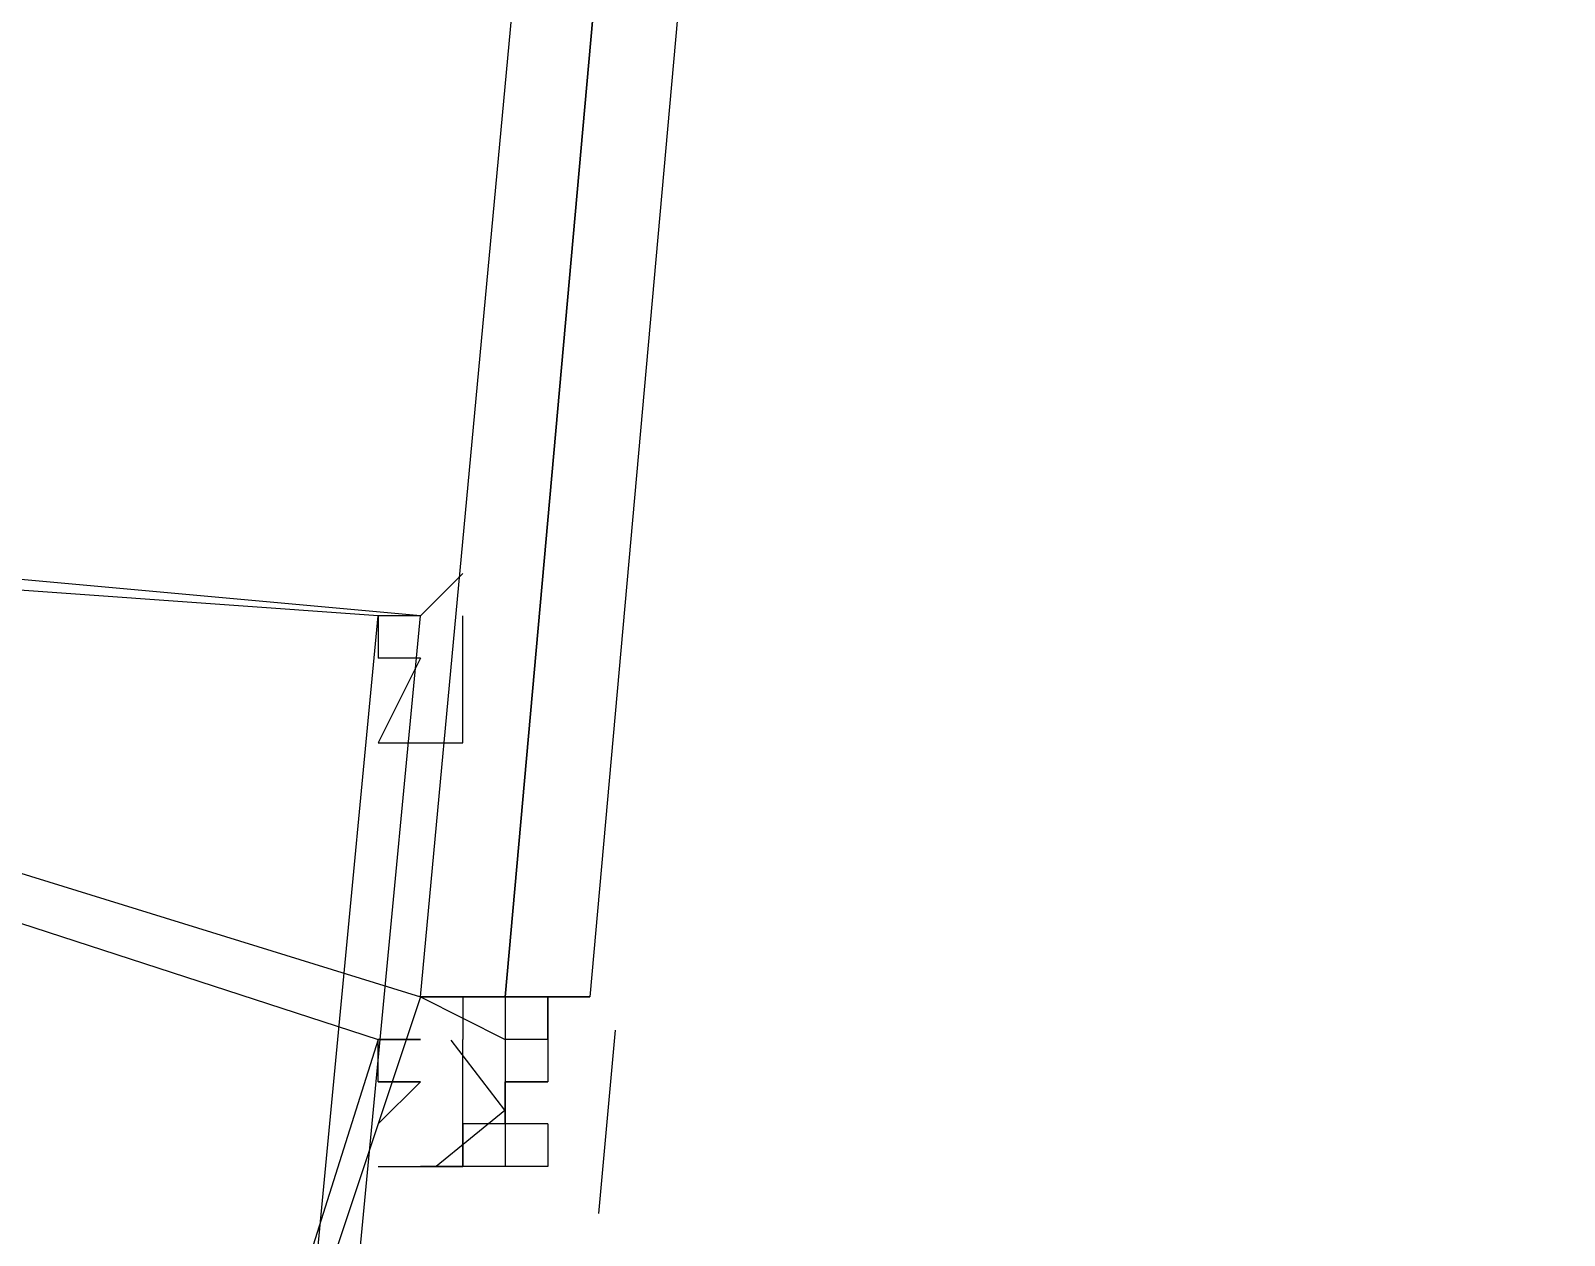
# Model space of a CAD drawing. Header units: feet. Extents: x -84 to 198, y -22 to 181.
# Drawn here: x 123.464 to 123.9467, y 42.6627 to 43.042 of the extents above; entities that cross this region are included whole.
import ezdxf

# ---------------------------------------------------------------- set-up
doc = ezdxf.new("R2010")
doc.units = ezdxf.units.FT
doc.layers.add('A-LINEA', color=7, linetype='CONTINUOUS')

msp = doc.modelspace()

# ---------------------------------------------------------------- linework, layer by layer
at = {"layer": 'A-LINEA'}
for p, q in [((123.5867, 42.7378), (123.5867, 42.7378)), ((123.5867, 42.7378), (123.5867, 42.7378)), ((123.5867, 42.7378), (123.5867, 42.7378)), ((123.5867, 42.7378), (123.5867, 42.7378)), ((123.6, 42.7378), (123.6, 42.7378)), ((123.6, 42.7378), (123.6, 42.7244)), ((123.6, 42.7378), (123.6, 42.7378)), ((123.6, 42.7378), (123.6, 42.7378)), ((123.6, 42.7378), (123.6, 42.7378)), ((123.6, 42.7378), (123.6, 42.7378)), ((123.6, 42.7378), (123.6, 42.7378)), ((123.6, 42.7378), (123.6, 42.7378)), ((123.6, 42.7378), (123.6, 42.7378)), ((123.6, 42.7378), (123.6, 42.7378)), ((123.6, 42.7378), (123.6, 42.7378)), ((123.6, 42.7378), (123.6, 42.7378)), ((123.6, 42.7378), (123.6, 42.7378)), ((123.6, 42.7378), (123.6, 42.7378)), ((123.6133, 42.7378), (123.6, 42.7378)), ((123.6, 42.7378), (123.6, 42.7378)), ((123.6, 42.7378), (123.6, 42.7378)), ((123.6, 42.7378), (123.6, 42.7244)), ((123.6, 42.7378), (123.6, 42.7378)), ((123.6, 42.7378), (123.6, 42.7378)), ((123.6, 42.7378), (123.6, 42.7378)), ((123.6, 42.7378), (123.6, 42.7378)), ((123.6, 42.7378), (123.6, 42.7378)), ((123.6, 42.7378), (123.6, 42.7378)), ((123.6, 42.7378), (123.6, 42.7378)), ((123.6, 42.7378), (123.6, 42.7378)), ((123.6, 42.7378), (123.6, 42.7378)), ((123.6, 42.7378), (123.6, 42.7378)), ((123.6, 42.7378), (123.6, 42.7378)), ((123.6, 42.7378), (123.6, 42.7378)), ((123.6133, 42.7378), (123.6, 42.7378)), ((123.6, 42.7378), (123.6, 42.7378)), ((123.6133, 42.7378), (123.6133, 42.7378)), ((123.6133, 42.7378), (123.6133, 42.7244)), ((123.6133, 42.7378), (123.6133, 42.7378)), ((123.6133, 42.7378), (123.6133, 42.7378)), ((123.6133, 42.7378), (123.6133, 42.7378)), ((123.6133, 42.7378), (123.6133, 42.7378)), ((123.6133, 42.7378), (123.6133, 42.7378)), ((123.6133, 42.7378), (123.6133, 42.7378)), ((123.6133, 42.7378), (123.6133, 42.7378)), ((123.6133, 42.7378), (123.6133, 42.7378)), ((123.6133, 42.7378), (123.6133, 42.7378)), ((123.6133, 42.7378), (123.6133, 42.7378)), ((123.6133, 42.7378), (123.6133, 42.7378)), ((123.6133, 42.7378), (123.6133, 42.7378)), ((123.6133, 42.7378), (123.6133, 42.7378)), ((123.6133, 42.7378), (123.6133, 42.7378)), ((123.6133, 42.7378), (123.6133, 42.7378)), ((123.6133, 42.7378), (123.6133, 42.7378)), ((123.6133, 42.7378), (123.6133, 42.7378)), ((123.6133, 42.7378), (123.6133, 42.7378)), ((123.6133, 42.7378), (123.6133, 42.7244)), ((123.6133, 42.7378), (123.6133, 42.7378)), ((123.6133, 42.7378), (123.6133, 42.7378)), ((123.6133, 42.7378), (123.6133, 42.7378)), ((123.6133, 42.7378), (123.6133, 42.7378)), ((123.6133, 42.7378), (123.6133, 42.7378)), ((123.6133, 42.7378), (123.6133, 42.7378)), ((123.6133, 42.7378), (123.6133, 42.7378)), ((123.6133, 42.7378), (123.6133, 42.7378)), ((123.6133, 42.7378), (123.6133, 42.7378)), ((123.6133, 42.7378), (123.6133, 42.7378)), ((123.6133, 42.7378), (123.6133, 42.7378)), ((123.6133, 42.7378), (123.6133, 42.7378)), ((123.6133, 42.7378), (123.6133, 42.7378)), ((123.6133, 42.7378), (123.6133, 42.7378)), ((123.6133, 42.7378), (123.6133, 42.7378)), ((123.6133, 42.7378), (123.6133, 42.7378)), ((123.6133, 42.7378), (123.6133, 42.7378)), ((123.6267, 42.7378), (123.6267, 42.7378)), ((123.6267, 42.7378), (123.6267, 42.7378)), ((123.6267, 42.7378), (123.6267, 42.7378)), ((123.6267, 42.7378), (123.6267, 42.7378)), ((123.6267, 42.7244), (123.6267, 42.7378)), ((123.6267, 42.7378), (123.6267, 42.7378)), ((123.64, 42.7378), (123.6267, 42.7378)), ((123.6267, 42.7378), (123.6267, 42.7244)), ((123.6267, 42.7378), (123.6267, 42.7378)), ((123.6267, 42.7378), (123.6267, 42.7378)), ((123.6267, 42.7378), (123.6267, 42.7378)), ((123.6267, 42.7378), (123.6267, 42.7378)), ((123.6267, 42.7378), (123.6267, 42.7244)), ((123.6267, 42.7378), (123.6267, 42.7378)), ((123.6267, 42.7244), (123.6267, 42.7378)), ((123.6267, 42.7244), (123.6267, 42.7378)), ((123.6267, 42.7378), (123.6267, 42.7378)), ((123.6267, 42.7378), (123.6267, 42.7378)), ((123.6267, 42.7378), (123.6267, 42.7378)), ((123.6267, 42.7378), (123.6267, 42.7378)), ((123.6267, 42.7244), (123.6267, 42.7378)), ((123.6267, 42.7378), (123.6267, 42.7378)), ((123.64, 42.7378), (123.6267, 42.7378)), ((123.6267, 42.7378), (123.6267, 42.7244)), ((123.6267, 42.7378), (123.6267, 42.7378)), ((123.6267, 42.7378), (123.6267, 42.7378)), ((123.6267, 42.7378), (123.6267, 42.7378)), ((123.6267, 42.7378), (123.6267, 42.7378)), ((123.6267, 42.7378), (123.6267, 42.7244)), ((123.6267, 42.7378), (123.6267, 42.7378)), ((123.6267, 42.7244), (123.6267, 42.7378)), ((123.6267, 42.7244), (123.6267, 42.7378)), ((123.64, 42.7378), (123.64, 42.7378)), ((123.64, 42.7378), (123.64, 42.7378)), ((123.6, 42.7111), (123.6, 42.7244)), ((123.6, 42.7244), (123.6, 42.7244)), ((123.6, 42.7111), (123.6, 42.7244)), ((123.6, 42.7244), (123.6, 42.7244)), ((123.6133, 42.7244), (123.6133, 42.7244)), ((123.6133, 42.7244), (123.6133, 42.7244)), ((123.6133, 42.7244), (123.6133, 42.7244)), ((123.6133, 42.7244), (123.6133, 42.7244)), ((123.6133, 42.7244), (123.6133, 42.7244)), ((123.6133, 42.7244), (123.6133, 42.7244)), ((123.6133, 42.7244), (123.6133, 42.7244)), ((123.6133, 42.7244), (123.6133, 42.7244)), ((123.6133, 42.7244), (123.6133, 42.7244)), ((123.6133, 42.7244), (123.6133, 42.7244)), ((123.6133, 42.7244), (123.6133, 42.7244)), ((123.6133, 42.7244), (123.6133, 42.7244)), ((123.6133, 42.7244), (123.6133, 42.7244)), ((123.6133, 42.7244), (123.6133, 42.7244)), ((123.6133, 42.7244), (123.6133, 42.7244)), ((123.6133, 42.7244), (123.6133, 42.7244)), ((123.6133, 42.7244), (123.6133, 42.7244)), ((123.6133, 42.7244), (123.6133, 42.7244)), ((123.6133, 42.7244), (123.6133, 42.7244)), ((123.6133, 42.7244), (123.6133, 42.7244)), ((123.6133, 42.7244), (123.6133, 42.7244)), ((123.6133, 42.7244), (123.6133, 42.7244)), ((123.6133, 42.7244), (123.6133, 42.7244)), ((123.6133, 42.7244), (123.6133, 42.7244)), ((123.6133, 42.7244), (123.6133, 42.7244)), ((123.6133, 42.7244), (123.6133, 42.7244)), ((123.6133, 42.7244), (123.6133, 42.7244)), ((123.6133, 42.7244), (123.6133, 42.7244)), ((123.6133, 42.7244), (123.6133, 42.7244)), ((123.6133, 42.7244), (123.6133, 42.7244)), ((123.6267, 42.7244), (123.6133, 42.7244)), ((123.6133, 42.7244), (123.6133, 42.7111)), ((123.6133, 42.7244), (123.6133, 42.7244)), ((123.6133, 42.7244), (123.6133, 42.7244)), ((123.6133, 42.7244), (123.6133, 42.7244)), ((123.6133, 42.7244), (123.6133, 42.7244)), ((123.6133, 42.7244), (123.6133, 42.7244)), ((123.6133, 42.7244), (123.6133, 42.7244)), ((123.6133, 42.7244), (123.6133, 42.7244)), ((123.6133, 42.7244), (123.6133, 42.7244)), ((123.6133, 42.7244), (123.6133, 42.7244)), ((123.6133, 42.7244), (123.6133, 42.7244)), ((123.6133, 42.7244), (123.6133, 42.7244)), ((123.6133, 42.7244), (123.6133, 42.7244)), ((123.6133, 42.7244), (123.6133, 42.7244)), ((123.6133, 42.7244), (123.6133, 42.7244)), ((123.6133, 42.7244), (123.6133, 42.7244)), ((123.6133, 42.7244), (123.6133, 42.7244)), ((123.6133, 42.7244), (123.6133, 42.7244)), ((123.6133, 42.7244), (123.6133, 42.7244)), ((123.6133, 42.7244), (123.6133, 42.7244)), ((123.6133, 42.7244), (123.6133, 42.7244)), ((123.6133, 42.7244), (123.6133, 42.7244)), ((123.6133, 42.7244), (123.6133, 42.7244)), ((123.6133, 42.7244), (123.6133, 42.7244)), ((123.6133, 42.7244), (123.6133, 42.7244)), ((123.6133, 42.7244), (123.6133, 42.7244)), ((123.6133, 42.7244), (123.6133, 42.7244)), ((123.6133, 42.7244), (123.6133, 42.7244)), ((123.6133, 42.7244), (123.6133, 42.7244)), ((123.6133, 42.7244), (123.6133, 42.7244)), ((123.6133, 42.7244), (123.6133, 42.7244)), ((123.6267, 42.7244), (123.6133, 42.7244)), ((123.6133, 42.7244), (123.6133, 42.7111)), ((123.6267, 42.7244), (123.6267, 42.7111)), ((123.6267, 42.7244), (123.6267, 42.7244)), ((123.6267, 42.7244), (123.6267, 42.7244)), ((123.6267, 42.7244), (123.6267, 42.7244)), ((123.6267, 42.7244), (123.6267, 42.7244)), ((123.6267, 42.7244), (123.6267, 42.7244)), ((123.6267, 42.7244), (123.6267, 42.7244)), ((123.6267, 42.7244), (123.6267, 42.7244)), ((123.6267, 42.7244), (123.6267, 42.7244)), ((123.6267, 42.7244), (123.6267, 42.7244)), ((123.6267, 42.7244), (123.6267, 42.7244)), ((123.6267, 42.7244), (123.6267, 42.7244)), ((123.6267, 42.7244), (123.6267, 42.7244)), ((123.6267, 42.7244), (123.6267, 42.7244)), ((123.6267, 42.7244), (123.6267, 42.7244)), ((123.6267, 42.7244), (123.6267, 42.7244)), ((123.6267, 42.7244), (123.6267, 42.7244)), ((123.6267, 42.7244), (123.6267, 42.7244)), ((123.6267, 42.7244), (123.6267, 42.7244)), ((123.6267, 42.7244), (123.6267, 42.7244)), ((123.6267, 42.7244), (123.6267, 42.7244)), ((123.6267, 42.7244), (123.6267, 42.7244)), ((123.6267, 42.7244), (123.6267, 42.7111)), ((123.6267, 42.7244), (123.6267, 42.7244)), ((123.6267, 42.7244), (123.6267, 42.7244)), ((123.6267, 42.7244), (123.6267, 42.7244)), ((123.6267, 42.7244), (123.6267, 42.7244)), ((123.6267, 42.7244), (123.6267, 42.7244)), ((123.6267, 42.7244), (123.6267, 42.7244)), ((123.6267, 42.7244), (123.6267, 42.7244)), ((123.6267, 42.7244), (123.6267, 42.7244)), ((123.6267, 42.7244), (123.6267, 42.7244)), ((123.6267, 42.7244), (123.6267, 42.7244)), ((123.6267, 42.7244), (123.6267, 42.7244)), ((123.6267, 42.7244), (123.6267, 42.7244)), ((123.6267, 42.7244), (123.6267, 42.7244)), ((123.6267, 42.7244), (123.6267, 42.7244)), ((123.6267, 42.7244), (123.6267, 42.7244)), ((123.6267, 42.7244), (123.6267, 42.7244)), ((123.6267, 42.7244), (123.6267, 42.7244)), ((123.6267, 42.7244), (123.6267, 42.7244)), ((123.6267, 42.7244), (123.6267, 42.7244)), ((123.6267, 42.7244), (123.6267, 42.7244)), ((123.6267, 42.7244), (123.6267, 42.7244)), ((123.6479, 42.7273), (123.6427, 42.6696)), ((123.6479, 42.7273), (123.6427, 42.6696)), ((123.6, 42.6978), (123.6, 42.7111)), ((123.6, 42.6978), (123.6, 42.7111)), ((123.6133, 42.7111), (123.6133, 42.7111)), ((123.6133, 42.7111), (123.6133, 42.7111)), ((123.6133, 42.7111), (123.6133, 42.7111)), ((123.6133, 42.7111), (123.6133, 42.7111)), ((123.6133, 42.7111), (123.6133, 42.7111)), ((123.6133, 42.7111), (123.6133, 42.7111)), ((123.6133, 42.7111), (123.6133, 42.7111)), ((123.6133, 42.7111), (123.6267, 42.7111)), ((123.6133, 42.7111), (123.6133, 42.7111)), ((123.6133, 42.7111), (123.6133, 42.6978)), ((123.6133, 42.7111), (123.6133, 42.6978)), ((123.6133, 42.7111), (123.6133, 42.7111)), ((123.6133, 42.7111), (123.6133, 42.7111)), ((123.6133, 42.7111), (123.6133, 42.7111)), ((123.6133, 42.7111), (123.6133, 42.7111)), ((123.6133, 42.7111), (123.6133, 42.7111)), ((123.6133, 42.7111), (123.6133, 42.7111)), ((123.6133, 42.7111), (123.6267, 42.7111)), ((123.6133, 42.7111), (123.6133, 42.7111)), ((123.6133, 42.7111), (123.6133, 42.7111)), ((123.6133, 42.7111), (123.6133, 42.7111)), ((123.6133, 42.7111), (123.6133, 42.7111)), ((123.6133, 42.7111), (123.6133, 42.7111)), ((123.6133, 42.7111), (123.6133, 42.7111)), ((123.6133, 42.7111), (123.6133, 42.7111)), ((123.6133, 42.7111), (123.6133, 42.7111)), ((123.6133, 42.7111), (123.6133, 42.7111)), ((123.6133, 42.7111), (123.6133, 42.7111)), ((123.6133, 42.7111), (123.6133, 42.7111)), ((123.6133, 42.7111), (123.6133, 42.7111)), ((123.6133, 42.7111), (123.6133, 42.7111)), ((123.6133, 42.7111), (123.6267, 42.7111)), ((123.6133, 42.7111), (123.6133, 42.7111)), ((123.6133, 42.7111), (123.6133, 42.6978)), ((123.6133, 42.7111), (123.6133, 42.6978)), ((123.6133, 42.7111), (123.6133, 42.7111)), ((123.6133, 42.7111), (123.6133, 42.7111)), ((123.6133, 42.7111), (123.6133, 42.7111)), ((123.6133, 42.7111), (123.6133, 42.7111)), ((123.6133, 42.7111), (123.6133, 42.7111)), ((123.6133, 42.7111), (123.6133, 42.7111)), ((123.6133, 42.7111), (123.6267, 42.7111)), ((123.6133, 42.7111), (123.6133, 42.7111)), ((123.6133, 42.7111), (123.6133, 42.7111)), ((123.6133, 42.7111), (123.6133, 42.7111)), ((123.6133, 42.7111), (123.6133, 42.7111)), ((123.6133, 42.7111), (123.6133, 42.7111)), ((123.6133, 42.7111), (123.6133, 42.7111)), ((123.6267, 42.7111), (123.6267, 42.7111)), ((123.6267, 42.7111), (123.6267, 42.7111)), ((123.6267, 42.7111), (123.6267, 42.7111)), ((123.6267, 42.7111), (123.6267, 42.7111)), ((123.6267, 42.7111), (123.6267, 42.7111)), ((123.6267, 42.7111), (123.6267, 42.7111)), ((123.6267, 42.7111), (123.6267, 42.7111)), ((123.6267, 42.7111), (123.6267, 42.7111)), ((123.6267, 42.7111), (123.6267, 42.7111)), ((123.6267, 42.7111), (123.6267, 42.7111)), ((123.6267, 42.7111), (123.6267, 42.7111)), ((123.6267, 42.7111), (123.6267, 42.7111)), ((123.6267, 42.7111), (123.6267, 42.7111)), ((123.6267, 42.7111), (123.6267, 42.7111)), ((123.6267, 42.7111), (123.6267, 42.7111)), ((123.6267, 42.7111), (123.6267, 42.7111)), ((123.6267, 42.7111), (123.6267, 42.7111)), ((123.6267, 42.7111), (123.6267, 42.7111)), ((123.6267, 42.7111), (123.6267, 42.7111)), ((123.6267, 42.7111), (123.6267, 42.7111)), ((123.6267, 42.7111), (123.6267, 42.7111)), ((123.6267, 42.7111), (123.6267, 42.7111)), ((123.6267, 42.7111), (123.6267, 42.7111)), ((123.6267, 42.7111), (123.6267, 42.7111)), ((123.6267, 42.7111), (123.6267, 42.7111)), ((123.6267, 42.7111), (123.6267, 42.7111)), ((123.6267, 42.7111), (123.6267, 42.7111)), ((123.6267, 42.7111), (123.6267, 42.7111)), ((123.6267, 42.7111), (123.6267, 42.7111)), ((123.6267, 42.7111), (123.6267, 42.7111)), ((123.6267, 42.7111), (123.6267, 42.7111)), ((123.6267, 42.7111), (123.6267, 42.7111)), ((123.6267, 42.7111), (123.6267, 42.7111)), ((123.6267, 42.7111), (123.6267, 42.7111)), ((123.6267, 42.7111), (123.6267, 42.7111)), ((123.6267, 42.7111), (123.6267, 42.7111)), ((123.6267, 42.7111), (123.6267, 42.7111)), ((123.6267, 42.7111), (123.6267, 42.7111)), ((123.6267, 42.7111), (123.6267, 42.7111)), ((123.6267, 42.7111), (123.6267, 42.7111)), ((123.6267, 42.7111), (123.6267, 42.7111)), ((123.6267, 42.7111), (123.6267, 42.7111)), ((123.6267, 42.7111), (123.6267, 42.7111)), ((123.6267, 42.7111), (123.6267, 42.7111)), ((123.6267, 42.7111), (123.6267, 42.7111)), ((123.6267, 42.7111), (123.6267, 42.7111)), ((123.6267, 42.7111), (123.6267, 42.7111)), ((123.6267, 42.7111), (123.6267, 42.7111)), ((123.6267, 42.7111), (123.6267, 42.7111)), ((123.6267, 42.7111), (123.6267, 42.7111)), ((123.6267, 42.7111), (123.6267, 42.7111)), ((123.6267, 42.7111), (123.6267, 42.7111)), ((123.6267, 42.7111), (123.6267, 42.7111)), ((123.6267, 42.7111), (123.6267, 42.7111)), ((123.6, 42.6978), (123.6, 42.6978)), ((123.6, 42.6978), (123.6, 42.6978)), ((123.6, 42.6978), (123.6, 42.6978)), ((123.6, 42.6978), (123.6, 42.6978)), ((123.6, 42.6978), (123.6, 42.6978)), ((123.6, 42.6978), (123.6, 42.6978)), ((123.6, 42.6978), (123.6, 42.6978)), ((123.6, 42.6978), (123.6, 42.6978)), ((123.6133, 42.6978), (123.6, 42.6978)), ((123.6, 42.6978), (123.6, 42.6978)), ((123.6133, 42.6978), (123.6, 42.6978)), ((123.6, 42.6978), (123.6, 42.6978)), ((123.6, 42.6978), (123.6, 42.6978)), ((123.6, 42.6978), (123.6, 42.6844)), ((123.6, 42.6978), (123.6, 42.6978)), ((123.6, 42.6978), (123.6, 42.6978)), ((123.6, 42.6978), (123.6, 42.6978)), ((123.6, 42.6978), (123.6, 42.6978)), ((123.6, 42.6978), (123.6, 42.6978)), ((123.6, 42.6978), (123.6, 42.6978)), ((123.6, 42.6978), (123.6, 42.6978)), ((123.6, 42.6978), (123.6, 42.6978)), ((123.6, 42.6978), (123.6, 42.6978)), ((123.6, 42.6978), (123.6, 42.6978)), ((123.6133, 42.6978), (123.6, 42.6978)), ((123.6, 42.6978), (123.6, 42.6978)), ((123.6133, 42.6978), (123.6, 42.6978)), ((123.6, 42.6978), (123.6, 42.6978)), ((123.6, 42.6978), (123.6, 42.6978)), ((123.6, 42.6978), (123.6, 42.6844)), ((123.6, 42.6978), (123.6, 42.6978)), ((123.6, 42.6978), (123.6, 42.6978)), ((123.6133, 42.6978), (123.6133, 42.6978)), ((123.6133, 42.6978), (123.6133, 42.6978)), ((123.6133, 42.6978), (123.6133, 42.6844)), ((123.6133, 42.6978), (123.6133, 42.6844)), ((123.6133, 42.6978), (123.6133, 42.6978)), ((123.6133, 42.6978), (123.6133, 42.6978)), ((123.6133, 42.6978), (123.6133, 42.6978)), ((123.6133, 42.6978), (123.6133, 42.6978)), ((123.6133, 42.6978), (123.6133, 42.6978)), ((123.6133, 42.6978), (123.6133, 42.6978)), ((123.6133, 42.6978), (123.6133, 42.6978)), ((123.6133, 42.6978), (123.6133, 42.6978)), ((123.6133, 42.6978), (123.6133, 42.6978)), ((123.6133, 42.6978), (123.6133, 42.6978)), ((123.6133, 42.6978), (123.6133, 42.6978)), ((123.6267, 42.6978), (123.6133, 42.6978)), ((123.6133, 42.6978), (123.6133, 42.6978)), ((123.6133, 42.6978), (123.6133, 42.6978)), ((123.6133, 42.6978), (123.6133, 42.6978)), ((123.6133, 42.6978), (123.6133, 42.6978)), ((123.6133, 42.6978), (123.6133, 42.6978)), ((123.6133, 42.6978), (123.6133, 42.6978)), ((123.6133, 42.6978), (123.6133, 42.6978)), ((123.6133, 42.6978), (123.6133, 42.6978)), ((123.6133, 42.6978), (123.6133, 42.6978)), ((123.6133, 42.6978), (123.6133, 42.6978)), ((123.6133, 42.6978), (123.6133, 42.6978)), ((123.6133, 42.6978), (123.6133, 42.6978)), ((123.6133, 42.6978), (123.6133, 42.6844)), ((123.6133, 42.6978), (123.6133, 42.6844)), ((123.6133, 42.6978), (123.6133, 42.6978)), ((123.6133, 42.6978), (123.6133, 42.6978)), ((123.6133, 42.6978), (123.6133, 42.6978)), ((123.6133, 42.6978), (123.6133, 42.6978)), ((123.6133, 42.6978), (123.6133, 42.6978)), ((123.6133, 42.6978), (123.6133, 42.6978)), ((123.6133, 42.6978), (123.6133, 42.6978)), ((123.6133, 42.6978), (123.6133, 42.6978)), ((123.6133, 42.6978), (123.6133, 42.6978)), ((123.6133, 42.6978), (123.6133, 42.6978)), ((123.6133, 42.6978), (123.6133, 42.6978)), ((123.6267, 42.6978), (123.6133, 42.6978)), ((123.6133, 42.6978), (123.6133, 42.6978)), ((123.6133, 42.6978), (123.6133, 42.6978)), ((123.6133, 42.6978), (123.6133, 42.6978)), ((123.6133, 42.6978), (123.6133, 42.6978)), ((123.6133, 42.6978), (123.6133, 42.6978)), ((123.6133, 42.6978), (123.6133, 42.6978)), ((123.6133, 42.6978), (123.6133, 42.6978)), ((123.6133, 42.6978), (123.6133, 42.6978)), ((123.6133, 42.6978), (123.6133, 42.6978)), ((123.6133, 42.6978), (123.6133, 42.6978)), ((123.6267, 42.6978), (123.6267, 42.6978)), ((123.6267, 42.6978), (123.6267, 42.6978)), ((123.6267, 42.6978), (123.6267, 42.6978)), ((123.6267, 42.6978), (123.6267, 42.6978)), ((123.6267, 42.6978), (123.6267, 42.6978)), ((123.6267, 42.6978), (123.6267, 42.6978)), ((123.6267, 42.6978), (123.6267, 42.6978)), ((123.6267, 42.6978), (123.6267, 42.6978)), ((123.6267, 42.6978), (123.6267, 42.6978)), ((123.6267, 42.6978), (123.6267, 42.6844)), ((123.6267, 42.6978), (123.6267, 42.6978)), ((123.6267, 42.6978), (123.6267, 42.6978)), ((123.6267, 42.6978), (123.6267, 42.6978)), ((123.6267, 42.6978), (123.6267, 42.6978)), ((123.6267, 42.6978), (123.6267, 42.6978)), ((123.6267, 42.6978), (123.6267, 42.6978)), ((123.6267, 42.6978), (123.6267, 42.6978)), ((123.6267, 42.6978), (123.6267, 42.6978)), ((123.6267, 42.6978), (123.6267, 42.6978)), ((123.6267, 42.6978), (123.6267, 42.6978)), ((123.6267, 42.6978), (123.6267, 42.6978)), ((123.6267, 42.6978), (123.6267, 42.6978)), ((123.6267, 42.6978), (123.6267, 42.6978)), ((123.6267, 42.6978), (123.6267, 42.6978)), ((123.6267, 42.6978), (123.6267, 42.6978)), ((123.6267, 42.6978), (123.6267, 42.6978)), ((123.6267, 42.6978), (123.6267, 42.6978)), ((123.6267, 42.6978), (123.6267, 42.6978)), ((123.6267, 42.6978), (123.6267, 42.6978)), ((123.6267, 42.6978), (123.6267, 42.6978)), ((123.6267, 42.6978), (123.6267, 42.6978)), ((123.6267, 42.6978), (123.6267, 42.6978)), ((123.6267, 42.6978), (123.6267, 42.6844)), ((123.6267, 42.6978), (123.6267, 42.6978)), ((123.6267, 42.6978), (123.6267, 42.6978)), ((123.6267, 42.6978), (123.6267, 42.6978)), ((123.6267, 42.6978), (123.6267, 42.6978)), ((123.6267, 42.6978), (123.6267, 42.6978)), ((123.6267, 42.6978), (123.6267, 42.6978)), ((123.6267, 42.6978), (123.6267, 42.6978)), ((123.6267, 42.6978), (123.6267, 42.6978)), ((123.6267, 42.6978), (123.6267, 42.6978)), ((123.6267, 42.6978), (123.6267, 42.6978)), ((123.6267, 42.6978), (123.6267, 42.6978)), ((123.6267, 42.6978), (123.6267, 42.6978)), ((123.6267, 42.6978), (123.6267, 42.6978)), ((123.5867, 42.6844), (123.5867, 42.6844)), ((123.5867, 42.6844), (123.5867, 42.6844)), ((123.5867, 42.6844), (123.5867, 42.6844)), ((123.5867, 42.6844), (123.5867, 42.6844)), ((123.5867, 42.6844), (123.5867, 42.6844)), ((123.5867, 42.6844), (123.5867, 42.6844)), ((123.5867, 42.6844), (123.5867, 42.6844)), ((123.5867, 42.6844), (123.5867, 42.6844)), ((123.6, 42.6844), (123.6, 42.6844)), ((123.6, 42.6844), (123.6, 42.6844)), ((123.6, 42.6844), (123.6, 42.6844)), ((123.6, 42.6844), (123.6, 42.6844)), ((123.6, 42.6844), (123.6, 42.6844)), ((123.6, 42.6844), (123.6, 42.6844)), ((123.6133, 42.6844), (123.6133, 42.6844)), ((123.6133, 42.6844), (123.6133, 42.6844)), ((123.6133, 42.6844), (123.6133, 42.6844)), ((123.6133, 42.6844), (123.6133, 42.6844)), ((123.6133, 42.6844), (123.6133, 42.6844)), ((123.6133, 42.6844), (123.6133, 42.6844)), ((123.6133, 42.6844), (123.6133, 42.6844)), ((123.6133, 42.6844), (123.6133, 42.6844)), ((123.6133, 42.6844), (123.6133, 42.6844)), ((123.6133, 42.6844), (123.6133, 42.6844)), ((123.6133, 42.6844), (123.6133, 42.6844)), ((123.6267, 42.6844), (123.6133, 42.6844)), ((123.6133, 42.6844), (123.6133, 42.6844)), ((123.6267, 42.6844), (123.6133, 42.6844)), ((123.6133, 42.6844), (123.6133, 42.6844)), ((123.6133, 42.6844), (123.6133, 42.6844)), ((123.6133, 42.6844), (123.6133, 42.6844)), ((123.6133, 42.6844), (123.6133, 42.6844)), ((123.6133, 42.6844), (123.6133, 42.6844)), ((123.6133, 42.6844), (123.6133, 42.6844)), ((123.6133, 42.6844), (123.6133, 42.6844)), ((123.6133, 42.6844), (123.6133, 42.6844)), ((123.6133, 42.6844), (123.6133, 42.6844)), ((123.6133, 42.6844), (123.6133, 42.6844)), ((123.6133, 42.6844), (123.6133, 42.6844)), ((123.6267, 42.6844), (123.6133, 42.6844)), ((123.6133, 42.6844), (123.6133, 42.6844)), ((123.6267, 42.6844), (123.6133, 42.6844)), ((123.6267, 42.6844), (123.6267, 42.6844)), ((123.6267, 42.6844), (123.6267, 42.6844)), ((123.6267, 42.6844), (123.6267, 42.6844)), ((123.6267, 42.6844), (123.6267, 42.6844)), ((123.6267, 42.6844), (123.6267, 42.6844)), ((123.6267, 42.6844), (123.6267, 42.6844)), ((123.6267, 42.6844), (123.6267, 42.6844)), ((123.6267, 42.6844), (123.6267, 42.6844)), ((123.6267, 42.6844), (123.6267, 42.6844)), ((123.6267, 42.6844), (123.6267, 42.6844)), ((123.6267, 42.6844), (123.6267, 42.6844)), ((123.6267, 42.6844), (123.6267, 42.6844)), ((123.6267, 42.6844), (123.6267, 42.6844)), ((123.6267, 42.6844), (123.6267, 42.6844)), ((123.6267, 42.6844), (123.6267, 42.6844)), ((123.6267, 42.6844), (123.6267, 42.6844)), ((123.6267, 42.6844), (123.6267, 42.6844)), ((123.6267, 42.6844), (123.6267, 42.6844)), ((123.6267, 42.6844), (123.6267, 42.6844)), ((123.6267, 42.6844), (123.6267, 42.6844)), ((123.6267, 42.6844), (123.6267, 42.6844)), ((123.6267, 42.6844), (123.6267, 42.6844)), ((123.6267, 42.6844), (123.6267, 42.6844)), ((123.6267, 42.6844), (123.6267, 42.6844)), ((123.6267, 42.6844), (123.6267, 42.6844)), ((123.6267, 42.6844), (123.6267, 42.6844)), ((123.6267, 42.6844), (123.6267, 42.6844)), ((123.6267, 42.6844), (123.6267, 42.6844)), ((123.6267, 42.6844), (123.6267, 42.6844)), ((123.6267, 42.6844), (123.6267, 42.6844))]:
    msp.add_line(p, q, dxfattribs=at)
for points in [[(123.92, 46.1778), (123.92, 46.1644), (123.6133, 42.7378), (123.6, 42.7378), (123.5867, 42.7378), (123.9067, 46.1778), (123.92, 46.1778)], [(123.92, 46.1778), (123.92, 46.1644), (123.6133, 42.7378), (123.6, 42.7378), (123.5867, 42.7378), (123.9067, 46.1778), (123.92, 46.1778)], [(123.9467, 46.1644), (123.64, 42.7378), (123.6133, 42.7378), (123.92, 46.1644), (123.9333, 46.1778), (123.9467, 46.1778), (123.9467, 46.1644)], [(123.9467, 46.1644), (123.64, 42.7378), (123.6133, 42.7378), (123.92, 46.1644), (123.9333, 46.1778), (123.9467, 46.1778), (123.9467, 46.1644)], [(122.9467, 42.6311), (123.0267, 42.9111), (123.5867, 42.7378), (123.4933, 42.4578), (122.9467, 42.6311)], [(122.9467, 42.6311), (123.0267, 42.9111), (123.5867, 42.7378), (123.4933, 42.4578), (122.9467, 42.6311)], [(123, 42.9111), (122.9733, 42.6178), (123.56, 42.5778), (123.5867, 42.8578), (123, 42.9111)], [(123, 42.9111), (122.9733, 42.6178), (123.56, 42.5778), (123.5867, 42.8578), (123, 42.9111)], [(122.96, 42.6311), (123.04, 42.8978), (123.5733, 42.7244), (123.4933, 42.4711), (122.96, 42.6311)], [(122.96, 42.6311), (123.04, 42.8978), (123.5733, 42.7244), (123.4933, 42.4711), (122.96, 42.6311)], [(123.0133, 42.8978), (122.9867, 42.6311), (123.5467, 42.5778), (123.5733, 42.8578), (123.0133, 42.8978)], [(123.0133, 42.8978), (122.9867, 42.6311), (123.5467, 42.5778), (123.5733, 42.8578), (123.0133, 42.8978)], [(123.6, 42.8711), (123.5867, 42.8578), (123.5867, 42.8578), (123.5867, 42.8578), (123.5867, 42.8578), (123.5733, 42.8578), (123.5733, 42.8578), (123.5733, 42.8578), (123.5733, 42.8444), (123.5733, 42.8444), (123.5733, 42.8444), (123.5733, 42.8444), (123.5733, 42.8444), (123.5733, 42.8444), (123.5733, 42.8444)], [(123.6, 42.8711), (123.5867, 42.8578), (123.5867, 42.8578), (123.5867, 42.8578), (123.5867, 42.8578), (123.5733, 42.8578), (123.5733, 42.8578), (123.5733, 42.8578), (123.5733, 42.8444), (123.5733, 42.8444), (123.5733, 42.8444), (123.5733, 42.8444), (123.5733, 42.8444), (123.5733, 42.8444), (123.5733, 42.8444)], [(123.6, 42.8311), (123.6, 42.8444), (123.6, 42.8444), (123.6, 42.8578), (123.6, 42.8578), (123.6, 42.8578)], [(123.6, 42.8311), (123.6, 42.8444), (123.6, 42.8444), (123.6, 42.8578), (123.6, 42.8578), (123.6, 42.8578)], [(123.5867, 42.8444), (123.5733, 42.8178), (123.5733, 42.8178), (123.6, 42.8178), (123.6, 42.8178), (123.6, 42.8311), (123.6, 42.8311)], [(123.5867, 42.8444), (123.5733, 42.8444), (123.5733, 42.8444), (123.5733, 42.8444), (123.5733, 42.8444)], [(123.5867, 42.8444), (123.5733, 42.8178), (123.5733, 42.8178), (123.6, 42.8178), (123.6, 42.8178), (123.6, 42.8311), (123.6, 42.8311)], [(123.5867, 42.8444), (123.5733, 42.8444), (123.5733, 42.8444), (123.5733, 42.8444), (123.5733, 42.8444)], [(123.5867, 42.7378), (123.6133, 42.7244), (123.6133, 42.7244), (123.6133, 42.7244)], [(123.5867, 42.7378), (123.6, 42.7378), (123.6133, 42.7378), (123.64, 42.7378)], [(123.5867, 42.7378), (123.6133, 42.7244), (123.6133, 42.7244), (123.6133, 42.7244)], [(123.5867, 42.7378), (123.6, 42.7378), (123.6133, 42.7378), (123.64, 42.7378)], [(123.6, 42.7378), (123.6, 42.7378), (123.6133, 42.7378), (123.6133, 42.7378)], [(123.6, 42.7378), (123.6, 42.7378), (123.6133, 42.7378), (123.6133, 42.7378)], [(123.5733, 42.6978), (123.5733, 42.6978), (123.5867, 42.7111), (123.5867, 42.7111), (123.5733, 42.7111), (123.5733, 42.7111), (123.5733, 42.7111), (123.5733, 42.7244), (123.5733, 42.7244), (123.5733, 42.7244), (123.5867, 42.7244), (123.5867, 42.7244), (123.5867, 42.7244), (123.5867, 42.7244), (123.5867, 42.7244), (123.5867, 42.7244)], [(123.5867, 42.7244), (123.5733, 42.7244), (123.5733, 42.7244)], [(123.5733, 42.6978), (123.5733, 42.6978), (123.5867, 42.7111), (123.5867, 42.7111), (123.5733, 42.7111), (123.5733, 42.7111), (123.5733, 42.7111), (123.5733, 42.7244), (123.5733, 42.7244), (123.5733, 42.7244), (123.5867, 42.7244), (123.5867, 42.7244), (123.5867, 42.7244), (123.5867, 42.7244), (123.5867, 42.7244), (123.5867, 42.7244)], [(123.5867, 42.7244), (123.5733, 42.7244), (123.5733, 42.7244)], [(123.5916, 42.6845), (123.6132, 42.7021), (123.5963, 42.7242)], [(123.5916, 42.6845), (123.6132, 42.7021), (123.5963, 42.7242)], [(123.5733, 42.7111), (123.5867, 42.7111), (123.5867, 42.7111)], [(123.5733, 42.7111), (123.5867, 42.7111), (123.5867, 42.7111)], [(123.6133, 42.6978), (123.6133, 42.6978), (123.6133, 42.7111)], [(123.6267, 42.7111), (123.6267, 42.7111), (123.6133, 42.7111), (123.6133, 42.7111)], [(123.6133, 42.7111), (123.6267, 42.7111), (123.6133, 42.7111)], [(123.6133, 42.7111), (123.6267, 42.7111), (123.6133, 42.7111)], [(123.6133, 42.6978), (123.6133, 42.6978), (123.6133, 42.7111)], [(123.6267, 42.7111), (123.6267, 42.7111), (123.6133, 42.7111), (123.6133, 42.7111)], [(123.6133, 42.7111), (123.6267, 42.7111), (123.6133, 42.7111)], [(123.6133, 42.7111), (123.6267, 42.7111), (123.6133, 42.7111)], [(123.5733, 42.6844), (123.6, 42.6844), (123.6, 42.6844), (123.6, 42.6978), (123.6, 42.6978)], [(123.5733, 42.6844), (123.6, 42.6844), (123.6, 42.6844), (123.6, 42.6978), (123.6, 42.6978)], [(123.6133, 42.6978), (123.6, 42.6978), (123.6, 42.6844)], [(123.6133, 42.6978), (123.6, 42.6978), (123.6, 42.6844)], [(123.6267, 42.6978), (123.6267, 42.6978), (123.6133, 42.6978)], [(123.6267, 42.6978), (123.6267, 42.6978), (123.6133, 42.6978)], [(123.6267, 42.6844), (123.6133, 42.6844), (123.6, 42.6844), (123.5867, 42.6844)], [(123.6267, 42.6844), (123.6133, 42.6844), (123.6, 42.6844), (123.5867, 42.6844)]]:
    msp.add_lwpolyline(points, dxfattribs=at)

doc.saveas('drawing.dxf')
